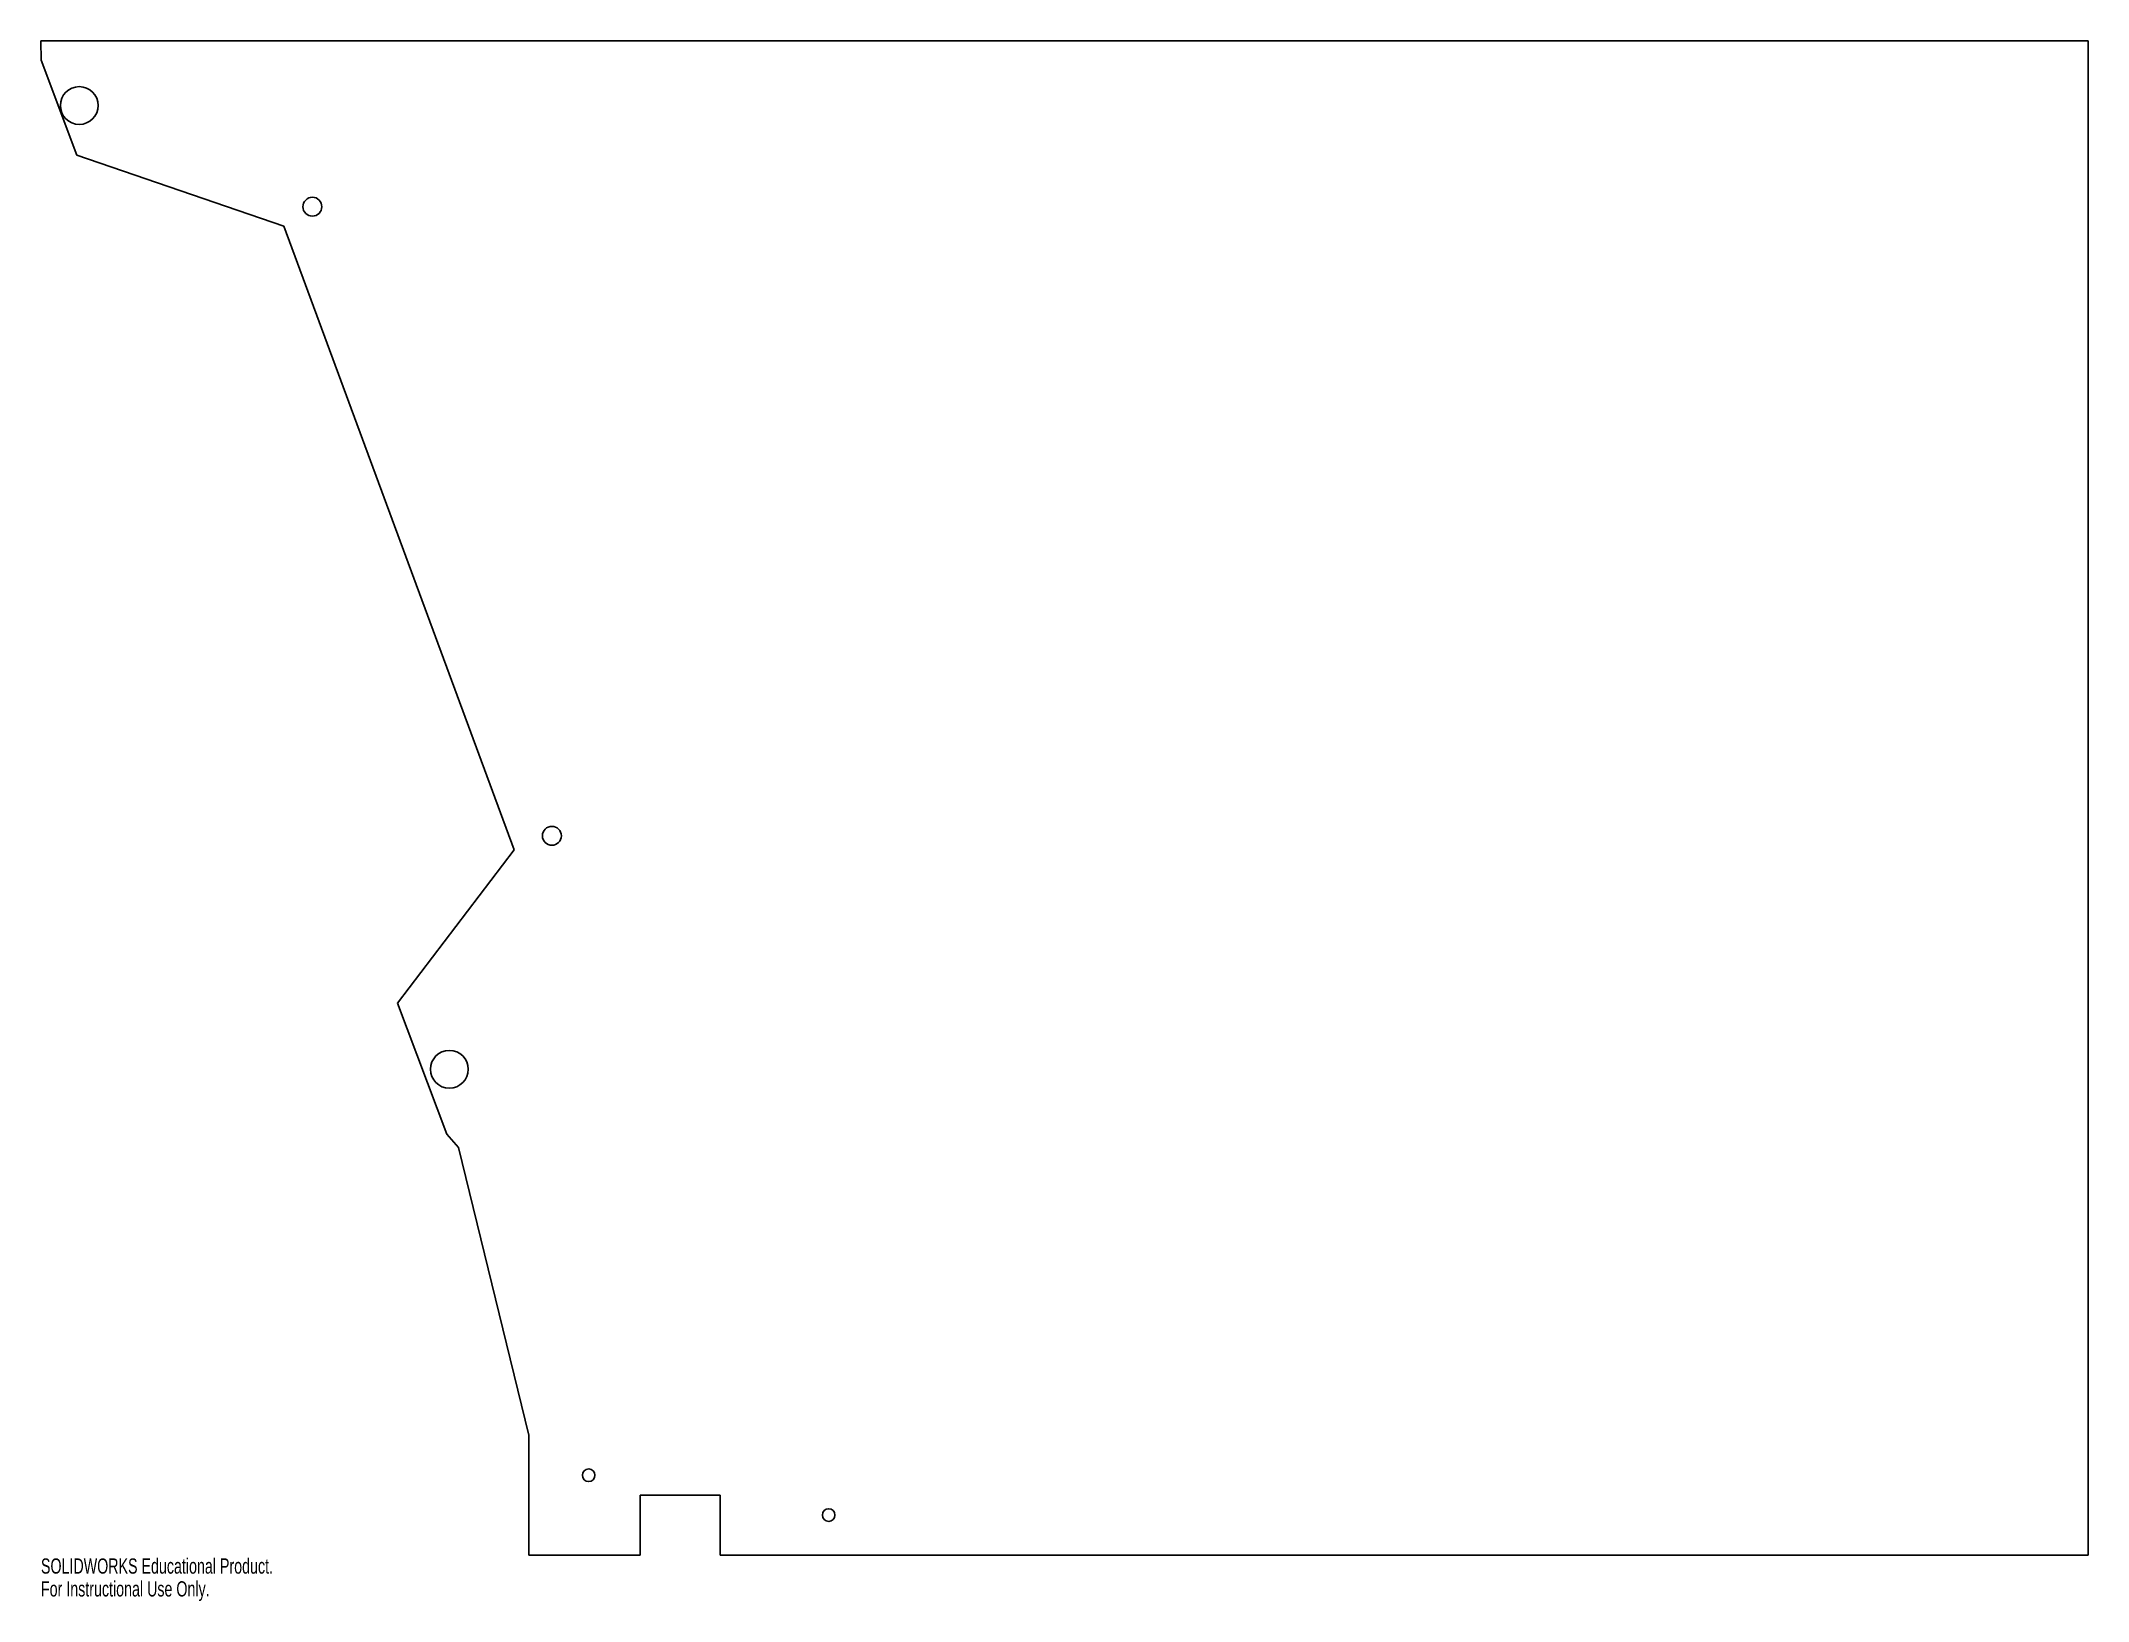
# Model space of a CAD drawing. Header units: millimetres. Extents: x -150 to 500, y -239 to 256.
import ezdxf

# ---------------------------------------------------------------- set-up
doc = ezdxf.new("R2010")
doc.units = ezdxf.units.MM
doc.styles.add('SLDTEXTSTYLE0', font='TXT', dxfattribs={"width": 0.7})

msp = doc.modelspace()

# ---------------------------------------------------------------- linework, layer by layer
at = {"color": 7, "linetype": 'Continuous'}
for p, q in [((-150.35, 256.35), (499.65, 256.35)), ((-150.35, 256.35), (-150.31, 250.24)), ((499.65, -224.45), (499.65, 256.35)), ((-150.31, 250.24), (-138.92, 220.1)), ((-138.92, 220.1), (-73.27, 197.54)), ((-0.08, -0.45), (-73.27, 197.54)), ((-37.18, -49.17), (-0.08, -0.45)), ((-37.18, -49.17), (-21.46, -90.77)), ((-21.46, -90.77), (-17.77, -95.02)), ((-17.77, -95.02), (4.52, -186.35)), ((4.52, -186.35), (4.52, -224.45)), ((39.94, -224.45), (39.94, -205.4)), ((39.94, -205.4), (65.34, -205.4)), ((65.34, -205.4), (65.34, -224.45)), ((4.52, -224.45), (39.94, -224.45)), ((65.34, -224.45), (111.88, -224.45)), ((111.88, -224.45), (499.65, -224.45))]:
    msp.add_line(p, q, dxfattribs=at)
for centre, radius in [((-138.18, 235.85), 6), ((-64.17, 203.73), 3), ((11.89, 3.97), 3), ((-20.68, -70.16), 6), ((23.56, -199.05), 2), ((99.77, -211.72), 2)]:
    msp.add_circle(centre, radius, dxfattribs=at)

# ---------------------------------------------------------------- texts
at = {"color": 7, "linetype": 'Continuous', "char_height": 4.8336, "attachment_point": 1, "style": 'SLDTEXTSTYLE0'}
for s, insert in [('SOLIDWORKS Educational Product.', (-150.35, -225.47)), ('For Instructional Use Only.', (-150.35, -232.72))]:
    msp.add_mtext(s, dxfattribs=dict(at, insert=insert))

doc.saveas('drawing.dxf')
